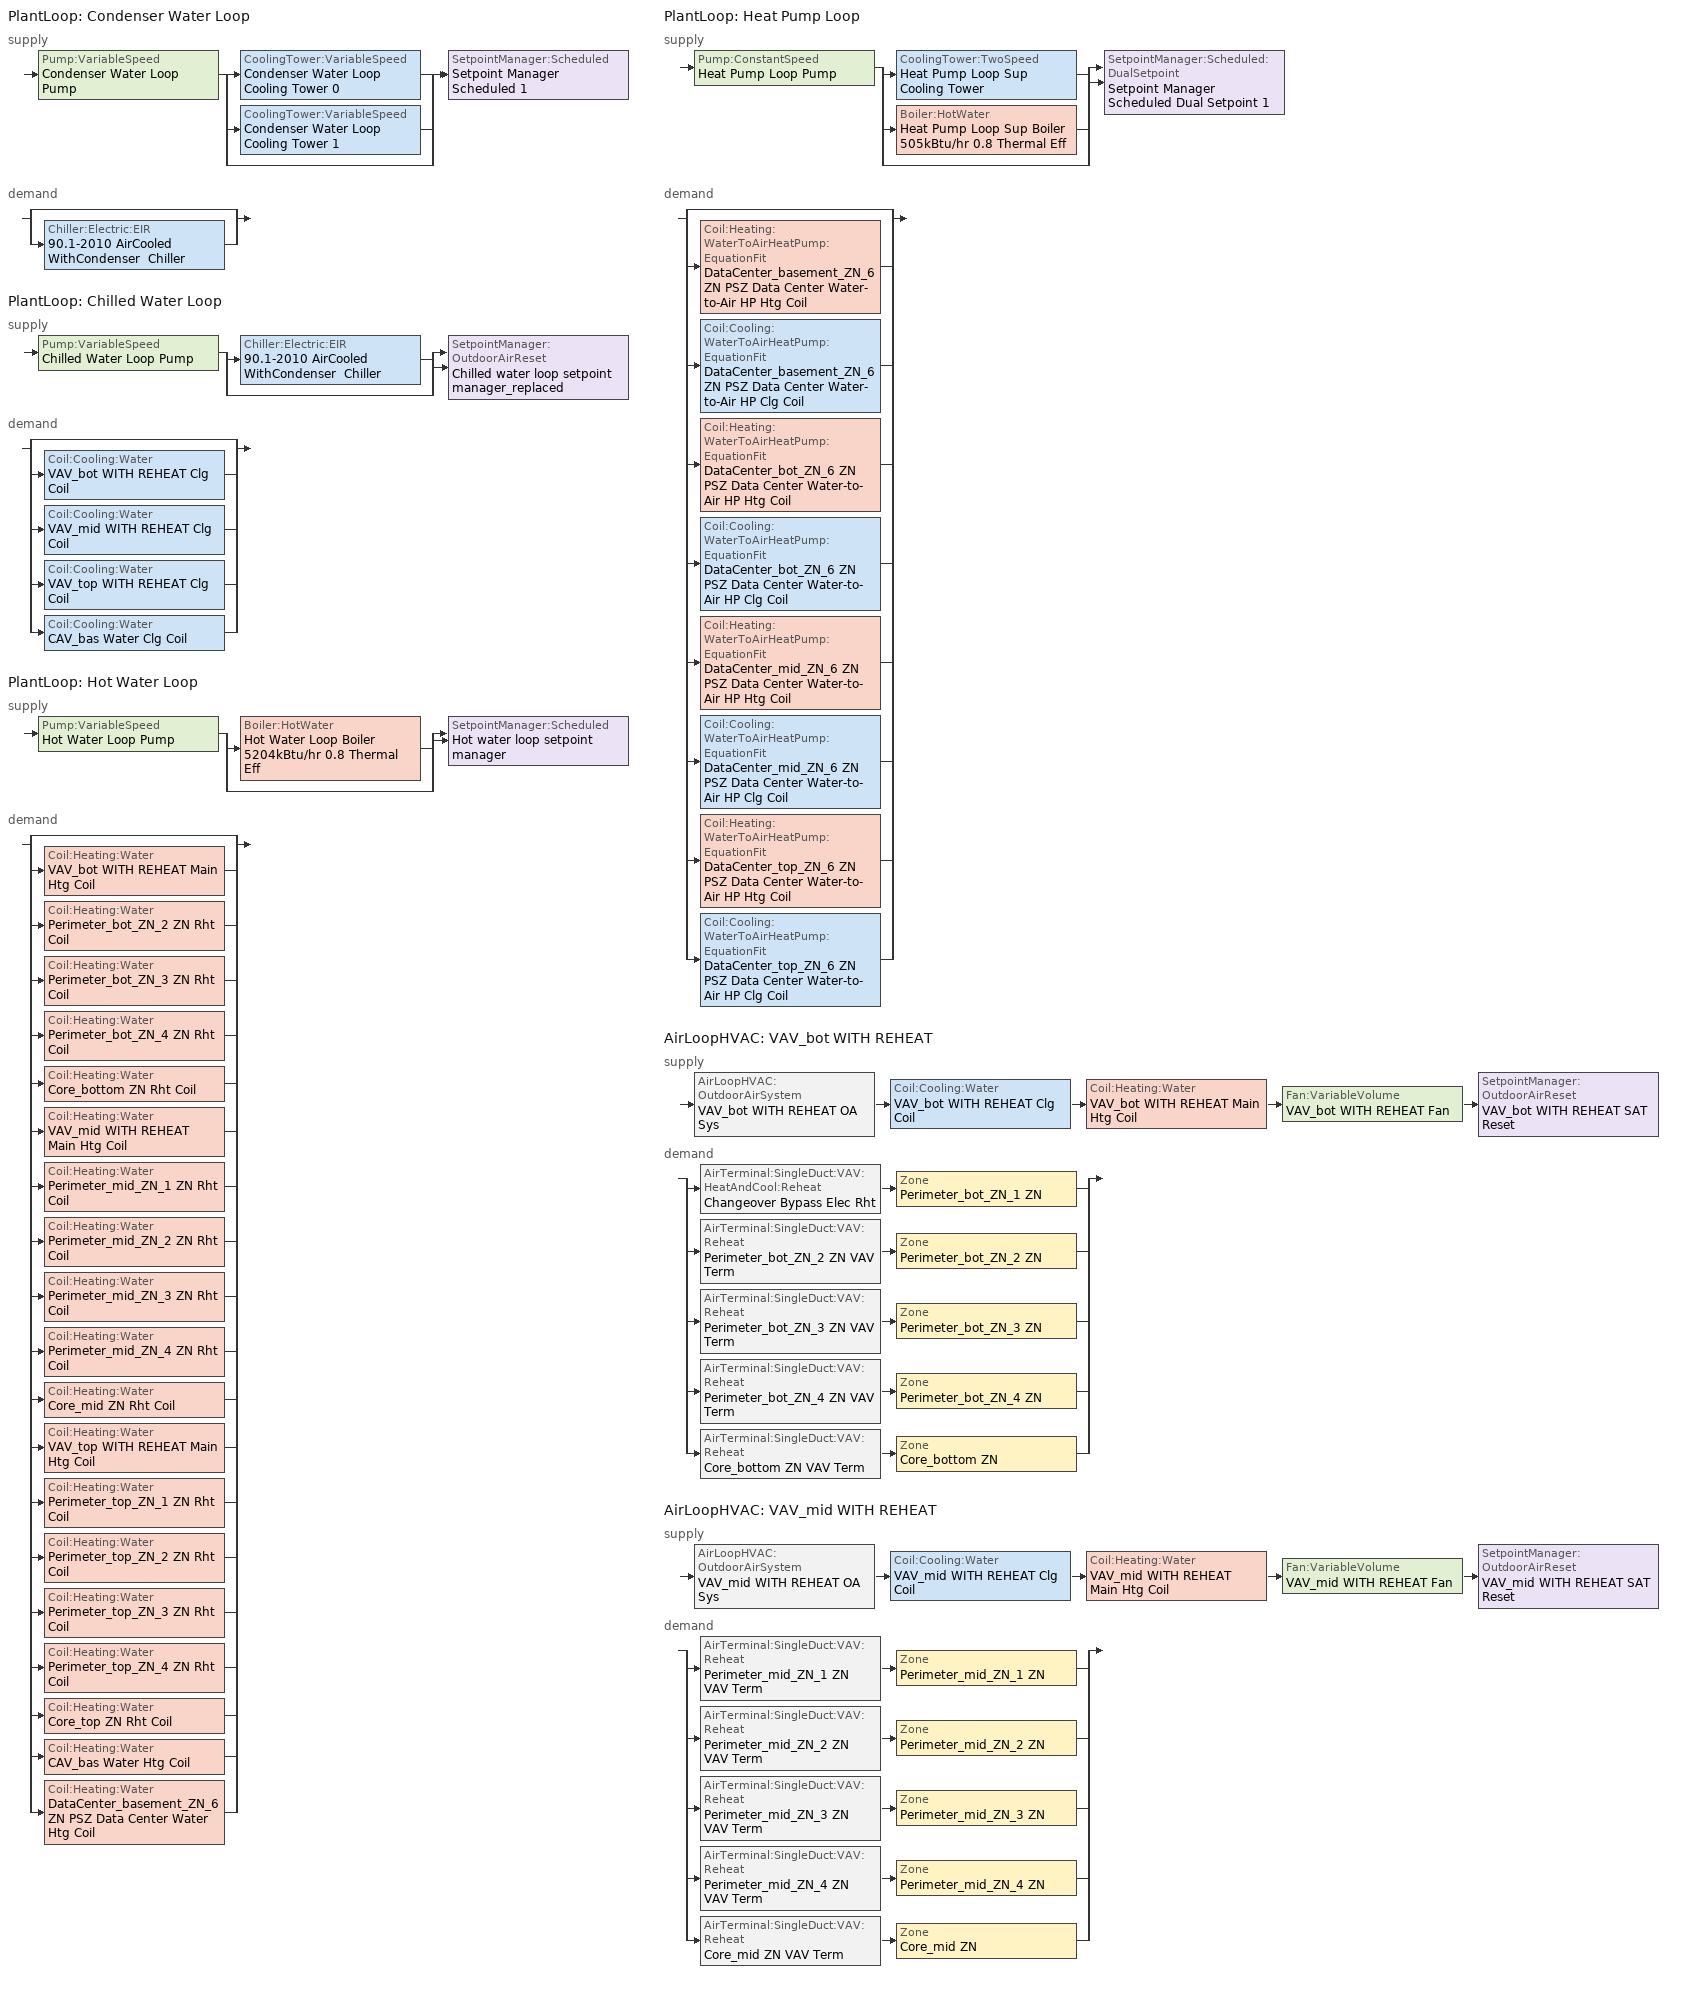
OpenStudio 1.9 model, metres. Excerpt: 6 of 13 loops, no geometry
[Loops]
PlantLoop 'Condenser Water Loop'
 supply: Pump:VariableSpeed 'Condenser Water Loop Pump' > split
  | CoolingTower:VariableSpeed 'Condenser Water Loop Cooling Tower 0'
  | CoolingTower:VariableSpeed 'Condenser Water Loop Cooling Tower 1'
  | bypass
  join > SetpointManager:Scheduled 'Setpoint Manager Scheduled 1'
 demand: split
  | bypass
  | Chiller:Electric:EIR '90.1-2010 AirCooled WithCondenser  Chiller'
PlantLoop 'Chilled Water Loop'
 supply: Pump:VariableSpeed 'Chilled Water Loop Pump' > split
  | Chiller:Electric:EIR '90.1-2010 AirCooled WithCondenser  Chiller'
  | bypass
  join > SetpointManager:OutdoorAirReset 'Chilled water loop setpoint manager_replaced'
 demand: split
  | bypass
  | Coil:Cooling:Water 'VAV_bot WITH REHEAT Clg Coil'
  | Coil:Cooling:Water 'VAV_mid WITH REHEAT Clg Coil'
  | Coil:Cooling:Water 'VAV_top WITH REHEAT Clg Coil'
  | Coil:Cooling:Water 'CAV_bas Water Clg Coil'
PlantLoop 'Hot Water Loop'
 supply: Pump:VariableSpeed 'Hot Water Loop Pump' > split
  | Boiler:HotWater 'Hot Water Loop Boiler 5204kBtu/hr 0.8 Thermal Eff'
  | bypass
  join > SetpointManager:Scheduled 'Hot water loop setpoint manager'
 demand: split
  | bypass
  | Coil:Heating:Water 'VAV_bot WITH REHEAT Main Htg Coil'
  | Coil:Heating:Water 'Perimeter_bot_ZN_2 ZN Rht Coil'
  | Coil:Heating:Water 'Perimeter_bot_ZN_3 ZN Rht Coil'
  | Coil:Heating:Water 'Perimeter_bot_ZN_4 ZN Rht Coil'
  | Coil:Heating:Water 'Core_bottom ZN Rht Coil'
  | Coil:Heating:Water 'VAV_mid WITH REHEAT Main Htg Coil'
  | Coil:Heating:Water 'Perimeter_mid_ZN_1 ZN Rht Coil'
  | Coil:Heating:Water 'Perimeter_mid_ZN_2 ZN Rht Coil'
  | Coil:Heating:Water 'Perimeter_mid_ZN_3 ZN Rht Coil'
  | Coil:Heating:Water 'Perimeter_mid_ZN_4 ZN Rht Coil'
  | Coil:Heating:Water 'Core_mid ZN Rht Coil'
  | Coil:Heating:Water 'VAV_top WITH REHEAT Main Htg Coil'
  | Coil:Heating:Water 'Perimeter_top_ZN_1 ZN Rht Coil'
  | Coil:Heating:Water 'Perimeter_top_ZN_2 ZN Rht Coil'
  | Coil:Heating:Water 'Perimeter_top_ZN_3 ZN Rht Coil'
  | Coil:Heating:Water 'Perimeter_top_ZN_4 ZN Rht Coil'
  | Coil:Heating:Water 'Core_top ZN Rht Coil'
  | Coil:Heating:Water 'CAV_bas Water Htg Coil'
  | Coil:Heating:Water 'DataCenter_basement_ZN_6 ZN PSZ Data Center Water Htg Coil'
PlantLoop 'Heat Pump Loop'
 supply: Pump:ConstantSpeed 'Heat Pump Loop Pump' > split
  | CoolingTower:TwoSpeed 'Heat Pump Loop Sup Cooling Tower'
  | Boiler:HotWater 'Heat Pump Loop Sup Boiler 505kBtu/hr 0.8 Thermal Eff'
  | bypass
  join > SetpointManager:Scheduled:DualSetpoint 'Setpoint Manager Scheduled Dual Setpoint 1'
 demand: split
  | bypass
  | Coil:Heating:WaterToAirHeatPump:EquationFit 'DataCenter_basement_ZN_6 ZN PSZ Data Center Water-to-Air HP Htg Coil'
  | Coil:Cooling:WaterToAirHeatPump:EquationFit 'DataCenter_basement_ZN_6 ZN PSZ Data Center Water-to-Air HP Clg Coil'
  | Coil:Heating:WaterToAirHeatPump:EquationFit 'DataCenter_bot_ZN_6 ZN PSZ Data Center Water-to-Air HP Htg Coil'
  | Coil:Cooling:WaterToAirHeatPump:EquationFit 'DataCenter_bot_ZN_6 ZN PSZ Data Center Water-to-Air HP Clg Coil'
  | Coil:Heating:WaterToAirHeatPump:EquationFit 'DataCenter_mid_ZN_6 ZN PSZ Data Center Water-to-Air HP Htg Coil'
  | Coil:Cooling:WaterToAirHeatPump:EquationFit 'DataCenter_mid_ZN_6 ZN PSZ Data Center Water-to-Air HP Clg Coil'
  | Coil:Heating:WaterToAirHeatPump:EquationFit 'DataCenter_top_ZN_6 ZN PSZ Data Center Water-to-Air HP Htg Coil'
  | Coil:Cooling:WaterToAirHeatPump:EquationFit 'DataCenter_top_ZN_6 ZN PSZ Data Center Water-to-Air HP Clg Coil'
AirLoopHVAC 'VAV_bot WITH REHEAT'
 supply: AirLoopHVAC:OutdoorAirSystem 'VAV_bot WITH REHEAT OA Sys' > Coil:Cooling:Water 'VAV_bot WITH REHEAT Clg Coil' > Coil:Heating:Water 'VAV_bot WITH REHEAT Main Htg Coil' > Fan:VariableVolume 'VAV_bot WITH REHEAT Fan' > SetpointManager:OutdoorAirReset 'VAV_bot WITH REHEAT SAT Reset'
 demand: split
  | AirTerminal:SingleDuct:VAV:HeatAndCool:Reheat 'Changeover Bypass Elec Rht' > Zone 'Perimeter_bot_ZN_1 ZN'
  | AirTerminal:SingleDuct:VAV:Reheat 'Perimeter_bot_ZN_2 ZN VAV Term' > Zone 'Perimeter_bot_ZN_2 ZN'
  | AirTerminal:SingleDuct:VAV:Reheat 'Perimeter_bot_ZN_3 ZN VAV Term' > Zone 'Perimeter_bot_ZN_3 ZN'
  | AirTerminal:SingleDuct:VAV:Reheat 'Perimeter_bot_ZN_4 ZN VAV Term' > Zone 'Perimeter_bot_ZN_4 ZN'
  | AirTerminal:SingleDuct:VAV:Reheat 'Core_bottom ZN VAV Term' > Zone 'Core_bottom ZN'
AirLoopHVAC 'VAV_mid WITH REHEAT'
 supply: AirLoopHVAC:OutdoorAirSystem 'VAV_mid WITH REHEAT OA Sys' > Coil:Cooling:Water 'VAV_mid WITH REHEAT Clg Coil' > Coil:Heating:Water 'VAV_mid WITH REHEAT Main Htg Coil' > Fan:VariableVolume 'VAV_mid WITH REHEAT Fan' > SetpointManager:OutdoorAirReset 'VAV_mid WITH REHEAT SAT Reset'
 demand: split
  | AirTerminal:SingleDuct:VAV:Reheat 'Perimeter_mid_ZN_1 ZN VAV Term' > Zone 'Perimeter_mid_ZN_1 ZN'
  | AirTerminal:SingleDuct:VAV:Reheat 'Perimeter_mid_ZN_2 ZN VAV Term' > Zone 'Perimeter_mid_ZN_2 ZN'
  | AirTerminal:SingleDuct:VAV:Reheat 'Perimeter_mid_ZN_3 ZN VAV Term' > Zone 'Perimeter_mid_ZN_3 ZN'
  | AirTerminal:SingleDuct:VAV:Reheat 'Perimeter_mid_ZN_4 ZN VAV Term' > Zone 'Perimeter_mid_ZN_4 ZN'
  | AirTerminal:SingleDuct:VAV:Reheat 'Core_mid ZN VAV Term' > Zone 'Core_mid ZN'
[Sizing:Zone] Zone Cooling Design Supply Air Temperature {C}=12.8; Zone Heating Design Supply Air Temperature {C}=40; Zone Cooling Design Supply Air Humidity Ratio {kg-H2O/kg-air}=0.0085; Zone Heating Design Supply Air Humidity Ratio {kg-H2O/kg-air}=0.008; Cooling Design Air Flow Method=DesignDayWithLimit; Heating Design Air Flow Method=DesignDay
Core_bottom ZN; Perimeter_bot_ZN_1 ZN; Perimeter_mid_ZN_2 ZN; Perimeter_mid_ZN_3 ZN; Core_mid ZN; Perimeter_bot_ZN_3 ZN; Perimeter_bot_ZN_4 ZN; Perimeter_bot_ZN_2 ZN; Perimeter_mid_ZN_4 ZN; Perimeter_mid_ZN_1 ZN
[Zone equipment]
Core_bottom ZN: Core_bottom ZN VAV Term
Perimeter_bot_ZN_1 ZN: Changeover Bypass Elec Rht
Perimeter_mid_ZN_2 ZN: Perimeter_mid_ZN_2 ZN VAV Term
Perimeter_mid_ZN_3 ZN: Perimeter_mid_ZN_3 ZN VAV Term
Core_mid ZN: Core_mid ZN VAV Term
Perimeter_bot_ZN_3 ZN: Perimeter_bot_ZN_3 ZN VAV Term
Perimeter_bot_ZN_4 ZN: Perimeter_bot_ZN_4 ZN VAV Term
Perimeter_bot_ZN_2 ZN: Perimeter_bot_ZN_2 ZN VAV Term
Perimeter_mid_ZN_4 ZN: Perimeter_mid_ZN_4 ZN VAV Term
Perimeter_mid_ZN_1 ZN: Perimeter_mid_ZN_1 ZN VAV Term
[PlantLoop] Plant Loop Volume {m3}=Autocalculate; Load Distribution Scheme=Optimal
Name | Maximum Loop Temperature {C} | Minimum Loop Temperature {C} | Fluid Type
Condenser Water Loop | 80 | 5
Chilled Water Loop | 98 | 1
Hot Water Loop |  | 10 | Water
Heat Pump Loop | 80 | 5 | Water
[Sizing:Plant] Sizing Option=NonCoincident; Zone Timesteps in Averaging Window=1; Coincident Sizing Factor Mode=None
Name | Loop Type | Design Loop Exit Temperature {C} | Loop Design Temperature Difference {deltaC}
Condenser Water Loop | Condenser | 29.4444 | 5.55556
Chilled Water Loop | Cooling | 6.66667 | 5.61111
Hot Water Loop | Heating | 82.2222 | 11.1111
Heat Pump Loop | Heating | 39 | 11
[SetpointManager:Scheduled] Control Variable=Temperature
Name | Schedule
Setpoint Manager Scheduled 1 | Condenser Water Loop Temp - 70F
Hot water loop setpoint manager | Hot Water Loop Temp - 180F
[Pump:VariableSpeed] Fraction of Motor Inefficiencies to Fluid Stream=0; Coefficient 1 of the Part Load Performance Curve=0; Pump Control Type=Intermittent
Name | Rated Pump Head {Pa} | Coefficient 2 of the Part Load Performance Curve | Coefficient 3 of the Part Load Performance Curve | Coefficient 4 of the Part Load Performance Curve | Motor Efficiency
Condenser Water Loop Pump | 148557 | 0.0216 | -0.0325 | 1.0095
Chilled Water Loop Pump; Hot Water Loop Pump | 179344 | 1 | 0 | 0 | 0.9
[CoolingTower:VariableSpeed] Model Type=CoolToolsCrossFlow; Design Inlet Air Wet-Bulb Temperature {C}=25.5556; Design Approach Temperature {deltaC}=3.88889; Design Range Temperature {deltaC}=5.55556; Design Water Flow Rate {m3/s}=autosize; Design Air Flow Rate {m3/s}=autosize; Design Fan Power {W}=autosize; Fan Power Ratio Function of Air Flow Rate Ratio Curve=Cooling Tower Fan Curve; Minimum Air Flow Rate Ratio=0.2; Fraction of Tower Capacity in Free Convection Regime=0.125; Basin Heater Capacity {W/K}=0; Basin Heater Setpoint Temperature {C}=2; Evaporation Loss Mode=SaturatedExit; Evaporation Loss Factor {percent/K}=0.2; Drift Loss Percent {percent}=0.008; Blowdown Calculation Mode=ConcentrationRatio; Blowdown Concentration Ratio=3; Number of Cells=2; Cell Control=MaximalCell; Sizing Factor=1
Condenser Water Loop Cooling Tower 0; Condenser Water Loop Cooling Tower 1
[Chiller:Electric:EIR]
90.1-2010 AirCooled WithCondenser  Chiller: Reference Capacity {W}=Autosize; Reference COP {W/W}=2.80239; Reference Leaving Chilled Water Temperature {C}=6.66667; Reference Entering Condenser Fluid Temperature {C}=35; Cooling Capacity Function of Temperature Curve=AirCooled_Chiller_2010_PathA_CAPFT; Electric Input to Cooling Output Ratio Function of Temperature Curve=AirCooled_Chiller_2010_PathA_EIRFT; Electric Input to Cooling Output Ratio Function of Part Load Ratio Curve=AirCooled_Chiller_AllCapacities_2004_2010_EIRFPLR; Minimum Part Load Ratio=0.15; Maximum Part Load Ratio=1; Optimum Part Load Ratio=1; Minimum Unloading Ratio=0.25; Condenser Type=WaterCooled; Leaving Chilled Water Lower Temperature Limit {C}=2.22222; Chiller Flow Mode=ConstantFlow; Design Heat Recovery Water Flow Rate {m3/s}=0; Sizing Factor=1; Basin Heater Capacity {W/K}=0; Basin Heater Setpoint Temperature {C}=10
[Boiler:HotWater] Fuel Type=NaturalGas; Nominal Thermal Efficiency=0.8; Maximum Part Load Ratio=1.2; Parasitic Electric Load {W}=0; Sizing Factor=1
Name | Efficiency Curve Temperature Evaluation Variable | Normalized Boiler Efficiency Curve | Design Water Outlet Temperature {C} | Water Outlet Upper Temperature Limit {C} | Boiler Flow Mode | Minimum Part Load Ratio | Optimum Part Load Ratio
Hot Water Loop Boiler 5204kBtu/hr 0.8 Thermal Eff | LeavingBoiler | Boiler with No Minimum Turndown 1 | 82.2222 | 95 | LeavingSetpointModulated
Heat Pump Loop Sup Boiler 505kBtu/hr 0.8 Thermal Eff |  | Boiler with No Minimum Turndown | 30 | 99 | ConstantFlow | 0 | 1
[SetpointManager:Scheduled:DualSetpoint]
Setpoint Manager Scheduled Dual Setpoint 1: High Setpoint Schedule=Heat Pump Loop High Temp - 65F; Low Setpoint Schedule=Heat Pump Loop Low Temp - 41F
[Pump:ConstantSpeed]
Heat Pump Loop Pump: Rated Flow Rate {m3/s}=autosize; Rated Pump Head {Pa}=179344; Rated Power Consumption {W}=autosize; Motor Efficiency=0.9; Fraction of Motor Inefficiencies to Fluid Stream=0; Pump Control Type=Intermittent
[CoolingTower:TwoSpeed]
Heat Pump Loop Sup Cooling Tower: Design Water Flow Rate {m3/s}=autosize; High Fan Speed Air Flow Rate {m3/s}=autosize; High Fan Speed Fan Power {W}=autosize; High Fan Speed U-Factor Times Area Value {W/K}=autosize; Low Fan Speed Air Flow Rate {m3/s}=AutoSize; Low Fan Speed Fan Power {W}=AutoSize; Low Fan Speed U-Factor Times Area Value {W/K}=AutoSize; Sizing Factor=1
[AirLoopHVAC] Availability Schedule=OfficeLarge HVACOperationSchd; Design Supply Air Flow Rate {m3/s}=AutoSize
Name | Availability Manager
VAV_bot WITH REHEAT | Availability Manager Night Cycle 1
VAV_mid WITH REHEAT | Availability Manager Night Cycle 2
[AvailabilityManager:NightCycle] Control Type=CycleOnAny
Availability Manager Night Cycle 1; Availability Manager Night Cycle 2
[Sizing:System] Type of Load to Size On=Sensible; Design Outdoor Air Flow Rate {m3/s}=25.3819; Minimum System Air Flow Ratio=0.3; Preheat Design Temperature {C}=7; Preheat Design Humidity Ratio {kg-H2O/kg-Air}=0.008; Precool Design Temperature {C}=12.8; Precool Design Humidity Ratio {kg-H2O/kg-Air}=0.008; Central Cooling Design Supply Air Temperature {C}=12.8; Central Heating Design Supply Air Temperature {C}=12.8; Sizing Option=Coincident; 100% Outdoor Air in Cooling=No; 100% Outdoor Air in Heating=No; Central Cooling Design Supply Air Humidity Ratio {kg-H2O/kg-Air}=0.0085; Central Heating Design Supply Air Humidity Ratio {kg-H2O/kg-Air}=0.008; Cooling Design Air Flow Method=DesignDay; Cooling Design Air Flow Rate {m3/s}=0; Heating Design Air Flow Method=DesignDay; Heating Design Air Flow Rate {m3/s}=0; System Outdoor Air Method=ZoneSum; Zone Maximum Outdoor Air Fraction=1; Cooling Supply Air Flow Rate Per Floor Area {m3/s-m2}=0.00996765; Cooling Fraction of Autosized Cooling Supply Air Flow Rate=1; Cooling Supply Air Flow Rate Per Unit Cooling Capacity {m3/s-W}=3.94755e-05; Heating Supply Air Flow Rate Per Floor Area {m3/s-m2}=0.00996765; Heating Fraction of Autosized Heating Supply Air Flow Rate=1; Heating Fraction of Autosized Cooling Supply Air Flow Rate=1; Heating Supply Air Flow Rate Per Unit Heating Capacity {m3/s-W}=3.15882e-05; Cooling Design Capacity Method=CoolingDesignCapacity; Cooling Design Capacity {W}=autosize; Cooling Design Capacity Per Floor Area {W/m2}=234.7; Fraction of Autosized Cooling Design Capacity=1; Heating Design Capacity Method=HeatingDesignCapacity; Heating Design Capacity {W}=autosize; Heating Design Capacity Per Floor Area {W/m2}=157; Fraction of Autosized Heating Design Capacity=1; Central Cooling Capacity Control Method=OnOff
VAV_bot WITH REHEAT; VAV_mid WITH REHEAT
[Fan:VariableVolume] Availability Schedule=Always On Discrete; Fan Efficiency=0.61165; Pressure Rise {Pa}=1389.92; Maximum Flow Rate {m3/s}=Autosize; Fan Power Minimum Flow Rate Input Method=fraction; Fan Power Minimum Flow Fraction=0.25; Fan Power Minimum Air Flow Rate {m3/s}=0; Motor Efficiency=0.941; Motor In Airstream Fraction=1; Fan Power Coefficient 1=0.0407599; Fan Power Coefficient 2=0.088045; Fan Power Coefficient 3=-0.0729261; Fan Power Coefficient 4=0.94374; Fan Power Coefficient 5=0
VAV_bot WITH REHEAT Fan; VAV_mid WITH REHEAT Fan
[Coil:Heating:Water] Availability Schedule=Always On Discrete; Rated Inlet Water Temperature {C}=82.2222; Rated Outlet Water Temperature {C}=71.1111
Name | Rated Inlet Air Temperature {C} | Rated Outlet Air Temperature {C}
VAV_bot WITH REHEAT Main Htg Coil; VAV_mid WITH REHEAT Main Htg Coil; VAV_top WITH REHEAT Main Htg Coil | 7 | 12.8
Perimeter_bot_ZN_2 ZN Rht Coil; Perimeter_bot_ZN_3 ZN Rht Coil; Perimeter_bot_ZN_4 ZN Rht Coil; Core_bottom ZN Rht Coil; Perimeter_mid_ZN_1 ZN Rht Coil; Perimeter_mid_ZN_2 ZN Rht Coil; Perimeter_mid_ZN_3 ZN Rht Coil; Perimeter_mid_ZN_4 ZN Rht Coil; Core_mid ZN Rht Coil; Perimeter_top_ZN_1 ZN Rht Coil; Perimeter_top_ZN_2 ZN Rht Coil; Perimeter_top_ZN_3 ZN Rht Coil; Perimeter_top_ZN_4 ZN Rht Coil; Core_top ZN Rht Coil | 12.8 | 40
CAV_bas Water Htg Coil; DataCenter_basement_ZN_6 ZN PSZ Data Center Water Htg Coil | 7 | 12.7778
[Coil:Cooling:Water] Availability Schedule=Always On Discrete
Name | Heat Exchanger Configuration
VAV_bot WITH REHEAT Clg Coil; VAV_mid WITH REHEAT Clg Coil; VAV_top WITH REHEAT Clg Coil | CrossFlow
CAV_bas Water Clg Coil
[Controller:OutdoorAir] Minimum Outdoor Air Flow Rate {m3/s}=Autosize; Maximum Outdoor Air Flow Rate {m3/s}=Autosize; Economizer Control Type=DifferentialDryBulb; Economizer Control Action Type=ModulateFlow; Economizer Maximum Limit Dry-Bulb Temperature {C}=28; Economizer Maximum Limit Enthalpy {J/kg}=64000; Economizer Minimum Limit Dry-Bulb Temperature {C}=-100; Lockout Type=NoLockout; Minimum Limit Type=FixedMinimum; Minimum Outdoor Air Schedule=OfficeLarge MinOA_MotorizedDamper_Sched; High Humidity Control=No; Heat Recovery Bypass Control Type=BypassWhenOAFlowGreaterThanMinimum
Name | Controller Mechanical Ventilation
VAV_bot WITH REHEAT OA Controller | VAV_bot WITH REHEAT Vent Controller
VAV_mid WITH REHEAT OA Controller | VAV_mid WITH REHEAT Vent Controller
[Controller:MechanicalVentilation] Availability Schedule=Always On Discrete; System Outdoor Air Method=ZoneSum
VAV_bot WITH REHEAT Vent Controller; VAV_mid WITH REHEAT Vent Controller
[AirLoopHVAC:OutdoorAirSystem]
Name | Controller
VAV_bot WITH REHEAT OA Sys | VAV_bot WITH REHEAT OA Controller
VAV_mid WITH REHEAT OA Sys | VAV_mid WITH REHEAT OA Controller
[AirTerminal:SingleDuct:VAV:Reheat] Availability Schedule=Always On Discrete; Maximum Air Flow Rate {m3/s}=Autocalculate; Fixed Minimum Air Flow Rate {m3/s}=0; Maximum Hot Water or Steam Flow Rate {m3/s}=Autocalculate; Minimum Hot Water or Steam Flow Rate {m3/s}=0; Convergence Tolerance=0.001; Damper Heating Action=Reverse; Maximum Flow per Zone Floor Area During Reheat {m3/s-m2}=0; Maximum Flow Fraction During Reheat=0.5; Maximum Reheat Air Temperature {C}=40
Name | Zone Minimum Air Flow Input Method | Constant Minimum Air Flow Fraction | Reheat Coil
Perimeter_bot_ZN_2 ZN VAV Term | Constant | 0.70886 | Perimeter_bot_ZN_2 ZN Rht Coil
Perimeter_bot_ZN_3 ZN VAV Term | Constant | 0.717864 | Perimeter_bot_ZN_3 ZN Rht Coil
Perimeter_bot_ZN_4 ZN VAV Term | Constant | 0.7 | Perimeter_bot_ZN_4 ZN Rht Coil
Core_bottom ZN VAV Term | Constant | 0.717713 | Core_bottom ZN Rht Coil
Perimeter_mid_ZN_1 ZN VAV Term | FixedFlowRate | 0.72369 | Perimeter_mid_ZN_1 ZN Rht Coil
Perimeter_mid_ZN_2 ZN VAV Term | Constant | 0.7 | Perimeter_mid_ZN_2 ZN Rht Coil
Perimeter_mid_ZN_3 ZN VAV Term | Constant | 0.723675 | Perimeter_mid_ZN_3 ZN Rht Coil
Perimeter_mid_ZN_4 ZN VAV Term | Constant | 0.7 | Perimeter_mid_ZN_4 ZN Rht Coil
Core_mid ZN VAV Term | FixedFlowRate | 0.723522 | Core_mid ZN Rht Coil
[Coil:Heating:WaterToAirHeatPump:EquationFit] Rated Heating Coefficient of Performance {W/W}=4.2; Heating Capacity Coefficient 1=0.237847; Heating Capacity Coefficient 2=-3.35824; Heating Capacity Coefficient 3=3.8064; Heating Capacity Coefficient 4=0.1792; Heating Capacity Coefficient 5=0.128607; Heating Power Consumption Coefficient 1=-3.79176; Heating Power Consumption Coefficient 2=3.38799; Heating Power Consumption Coefficient 3=1.50226; Heating Power Consumption Coefficient 4=-0.177654; Heating Power Consumption Coefficient 5=-0.10308
DataCenter_basement_ZN_6 ZN PSZ Data Center Water-to-Air HP Htg Coil; DataCenter_bot_ZN_6 ZN PSZ Data Center Water-to-Air HP Htg Coil; DataCenter_mid_ZN_6 ZN PSZ Data Center Water-to-Air HP Htg Coil; DataCenter_top_ZN_6 ZN PSZ Data Center Water-to-Air HP Htg Coil
[Coil:Cooling:WaterToAirHeatPump:EquationFit] Rated Cooling Coefficient of Performance {W/W}=3.4; Total Cooling Capacity Coefficient 1=-4.30267; Total Cooling Capacity Coefficient 2=7.18537; Total Cooling Capacity Coefficient 3=-2.23947; Total Cooling Capacity Coefficient 4=0.139996; Total Cooling Capacity Coefficient 5=0.10266; Sensible Cooling Capacity Coefficient 1=6.00194; Sensible Cooling Capacity Coefficient 2=22.6301; Sensible Cooling Capacity Coefficient 3=-26.7961; Sensible Cooling Capacity Coefficient 4=-1.72375; Sensible Cooling Capacity Coefficient 5=0.490645; Sensible Cooling Capacity Coefficient 6=0.0693119; Cooling Power Consumption Coefficient 1=-5.67776; Cooling Power Consumption Coefficient 2=0.438988; Cooling Power Consumption Coefficient 3=5.84528; Cooling Power Consumption Coefficient 4=0.141606; Cooling Power Consumption Coefficient 5=-0.168728
DataCenter_basement_ZN_6 ZN PSZ Data Center Water-to-Air HP Clg Coil; DataCenter_bot_ZN_6 ZN PSZ Data Center Water-to-Air HP Clg Coil; DataCenter_mid_ZN_6 ZN PSZ Data Center Water-to-Air HP Clg Coil; DataCenter_top_ZN_6 ZN PSZ Data Center Water-to-Air HP Clg Coil
[Coil:Heating:Electric]
Changeover Bypass Elec Rht Coil: Availability Schedule=Always On Discrete 1
[SetpointManager:OutdoorAirReset] Control Variable=Temperature
Name | Setpoint at Outdoor Low Temperature {C} | Outdoor Low Temperature {C} | Setpoint at Outdoor High Temperature {C} | Outdoor High Temperature {C}
VAV_bot WITH REHEAT SAT Reset; VAV_mid WITH REHEAT SAT Reset | 15.5778 | 10 | 12.8 | 21.1111
Chilled water loop setpoint manager_replaced | 12.778 | 15.556 | 7.223 | 37.778
[AirTerminal:SingleDuct:VAV:HeatAndCool:Reheat]
Changeover Bypass Elec Rht: Maximum Air Flow Rate {m3/s}=autosize; Zone Minimum Air Flow Fraction=0; Reheat Coil=Changeover Bypass Elec Rht Coil; Maximum Hot Water or Steam Flow Rate {m3/s}=autosize; Minimum Hot Water or Steam Flow Rate {m3/s}=0; Convergence Tolerance=0.001; Maximum Reheat Air Temperature {C}=1000
[Schedule:Ruleset]
Name | Default Day Schedule | Summer Design Day Schedule | Winter Design Day Schedule
Condenser Water Loop Temp - 70F | Condenser Water Loop Temp - 70F Default
Hot Water Loop Temp - 180F | Hot Water Loop Temp - 180F Default
Heat Pump Loop High Temp - 65F | Heat Pump Loop High Temp - 65F Default
Heat Pump Loop Low Temp - 41F | Heat Pump Loop Low Temp - 41F Default
OfficeLarge HVACOperationSchd | OfficeLarge HVACOperationSchd Default | OfficeLarge HVACOperationSchd Summer Design Day | OfficeLarge HVACOperationSchd Winter Design Day
OfficeLarge MinOA_MotorizedDamper_Sched | OfficeLarge MinOA_MotorizedDamper_Sched Default | OfficeLarge MinOA_MotorizedDamper_Sched Summer Design Day | OfficeLarge MinOA_MotorizedDamper_Sched Winter Design Day
[Schedule:Day]
Condenser Water Loop Temp - 70F Default: 24, 0, 21.1111
Hot Water Loop Temp - 180F Default: 24, 0, 82.2222
Heat Pump Loop High Temp - 65F Default: 24, 0, 18.3333
Heat Pump Loop Low Temp - 41F Default: 24, 0, 5
OfficeLarge HVACOperationSchd Default; OfficeLarge MinOA_MotorizedDamper_Sched Default: 24, 0, 0
OfficeLarge HVACOperationSchd Summer Design Day; OfficeLarge HVACOperationSchd Summer Design Day 1: 6, 0, 0, 22, 0, 1, 24, 0, 0
OfficeLarge HVACOperationSchd Winter Design Day; OfficeLarge HVACOperationSchd Summer Design Day 2: 6, 0, 0, 18, 0, 1, 24, 0, 0
OfficeLarge MinOA_MotorizedDamper_Sched Summer Design Day; OfficeLarge MinOA_MotorizedDamper_Sched Summer Design Day 1: 7, 0, 0, 22, 0, 1, 24, 0, 0
OfficeLarge MinOA_MotorizedDamper_Sched Winter Design Day; OfficeLarge MinOA_MotorizedDamper_Sched Summer Design Day 2: 7, 0, 0, 18, 0, 1, 24, 0, 0
[Schedule:Rule] Date Specification Type=DateRange; Start Month=1; Start Day=1; End Month=12; End Day=31
Name | Schedule Ruleset | Rule Order | Day Schedule | Apply Monday | Apply Tuesday | Apply Wednesday | Apply Thursday | Apply Friday | Apply Saturday
Schedule Rule 9 | OfficeLarge HVACOperationSchd | 1 | OfficeLarge HVACOperationSchd Summer Design Day 1 | Yes | Yes | Yes | Yes | Yes
Schedule Rule 10 | OfficeLarge HVACOperationSchd | 0 | OfficeLarge HVACOperationSchd Summer Design Day 2 |  |  |  |  |  | Yes
Schedule Rule 11 | OfficeLarge MinOA_MotorizedDamper_Sched | 1 | OfficeLarge MinOA_MotorizedDamper_Sched Summer Design Day 1 | Yes | Yes | Yes | Yes | Yes
Schedule Rule 12 | OfficeLarge MinOA_MotorizedDamper_Sched | 0 | OfficeLarge MinOA_MotorizedDamper_Sched Summer Design Day 2 |  |  |  |  |  | Yes
[Schedule:Constant] Value=1
Always On Discrete; Always On Discrete 1
[Curve:Cubic] Minimum Value of x {BasedOnField A2}=0
Name | Coefficient1 Constant | Coefficient2 x | Coefficient3 x**2 | Coefficient4 x**3 | Maximum Value of x {BasedOnField A2}
Cooling Tower Fan Curve | 0 | 0 | 0 | 1 | 1
Boiler with No Minimum Turndown; Boiler with No Minimum Turndown 1 | 0.7463 | 1.3196 | -2.2154 | 1.1674 | 1.3
[Curve:Biquadratic] Minimum Value of x {BasedOnField A2}=5; Maximum Value of x {BasedOnField A2}=10; Minimum Value of y {BasedOnField A3}=12.7; Maximum Value of y {BasedOnField A3}=51.67
Name | Coefficient1 Constant | Coefficient2 x | Coefficient3 x**2 | Coefficient4 y | Coefficient5 y**2 | Coefficient6 x*y
AirCooled_Chiller_2010_PathA_CAPFT | 1.04338 | 0.0407073 | 0.0004506 | -0.0041514 | -8.86e-05 | -0.0003467
AirCooled_Chiller_2010_PathA_EIRFT | 0.596191 | -0.0099496 | 0.0007888 | 0.0004506 | 0.0004875 | -0.0007623
[Curve:Quadratic]
AirCooled_Chiller_AllCapacities_2004_2010_EIRFPLR: Coefficient1 Constant=0.141; Coefficient2 x=0.655; Coefficient3 x**2=0.203; Minimum Value of x {BasedOnField A2}=0; Maximum Value of x {BasedOnField A2}=1
